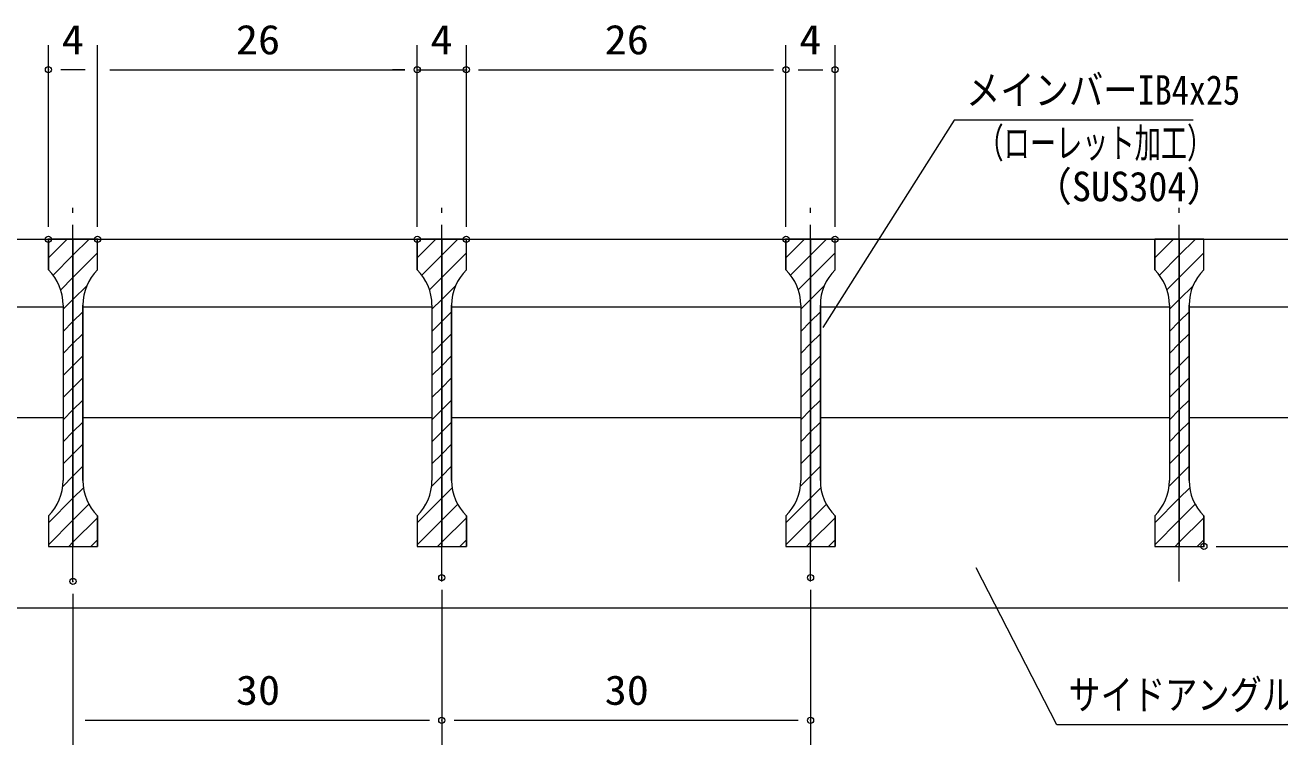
# Model space of a CAD drawing. Units: millimetres, scale not verified, with parts at other scales. Extents: x -1050 to 1050, y -742 to 742.
# Drawn here: x -171 to 339, y -470 to -177 of the extents above; entities that cross this region are included whole.
import ezdxf
from ezdxf.enums import TextEntityAlignment as Align

# ---------------------------------------------------------------- set-up
doc = ezdxf.new("R2010")
doc.units = ezdxf.units.MM
doc.header["$LTSCALE"] = 5
doc.header["$PDMODE"] = 32
doc.header["$PDSIZE"] = 2.5
doc.linetypes.add('CHAIN1', pattern=[8, 5, -1, 1, -1])
for name, color, linetype, lineweight in [('0-1_寸法注釈', 2, 'Continuous', 9), ('0-2_蓋', 5, 'Continuous', 9), ('0-4_DEFPOINTS', 134, 'Continuous', 9), ('0-5_中心線', 6, 'CHAIN1', 9), ('0-8_ハッチング', 4, 'Continuous', 9)]:
    doc.layers.add(name, color=color, linetype=linetype, lineweight=lineweight)
doc.styles.add('ＭＳ ゴシック', font='')
doc.styles.get('ＭＳ ゴシック').set_extended_font_data('MS Gothic')

msp = doc.modelspace()

# ---------------------------------------------------------------- linework, layer by layer
at = {"layer": '0-1_寸法注釈'}
for p, q in [((-161.5, -258.884), (-161.5, -184.975)), ((-141.5, -258.884), (-141.5, -184.975)), ((-141.5, -258.884), (-141.5, -184.975)), ((-11.5, -258.884), (-11.5, -184.975)), ((-11.5, -258.884), (-11.5, -184.975)), ((8.5, -258.884), (8.5, -184.975)), ((8.5, -258.884), (8.5, -184.975)), ((138.5, -258.884), (138.5, -184.975)), ((138.5, -258.884), (138.5, -184.975)), ((158.5, -258.884), (158.5, -184.975)), ((-146.5, -194.975), (-156.5, -194.975)), ((-136.5, -194.975), (-16.5, -194.975)), ((-16.5, -194.975), (-21.5, -194.975)), ((-11.5, -194.975), (8.5, -194.975)), ((13.5, -194.975), (18.5, -194.975)), ((13.5, -194.975), (133.5, -194.975)), ((143.5, -194.975), (153.5, -194.975)), ((313.5, -388.884), (458.665, -388.884)), ((-151.5, -408.111), (-151.5, -469.604)), ((-1.5, -406.585), (-1.5, -469.604)), ((-1.5, -406.585), (-1.5, -469.604)), ((148.5, -406.585), (148.5, -469.604)), ((-146.5, -459.604), (-6.5, -459.604)), ((3.5, -459.604), (143.5, -459.604))]:
    msp.add_line(p, q, dxfattribs=at)
for points in [[(304.186, -215.492), (206.996, -215.492), (153.485, -299.742)], [(393.957, -461.48), (248.631, -461.48), (215.916, -397.524)]]:
    msp.add_lwpolyline(points, dxfattribs=at)
at = {"layer": '0-2_蓋'}
for p, q in [((-401.5, -263.884), (398.5, -263.884)), ((-141.5, -263.884), (-161.5, -263.884)), ((-161.5, -276.384), (-161.5, -263.884)), ((-141.5, -276.384), (-141.5, -263.884)), ((8.5, -263.884), (-11.5, -263.884)), ((-11.5, -276.384), (-11.5, -263.884)), ((8.5, -276.384), (8.5, -263.884)), ((158.5, -263.884), (138.5, -263.884)), ((138.5, -276.384), (138.5, -263.884)), ((158.5, -276.384), (158.5, -263.884)), ((308.5, -263.884), (288.5, -263.884)), ((288.5, -276.384), (288.5, -263.884)), ((308.5, -276.384), (308.5, -263.884)), ((-155.5, -290.666), (-155.5, -362.101)), ((-147.5, -290.666), (-147.5, -362.101)), ((-5.5, -290.666), (-5.5, -362.101)), ((2.5, -290.666), (2.5, -362.101)), ((144.5, -290.666), (144.5, -362.101)), ((152.5, -290.666), (152.5, -362.101)), ((294.5, -290.666), (294.5, -362.101)), ((302.5, -290.666), (302.5, -362.101)), ((-297.5, -291.384), (-155.5, -291.384)), ((-147.5, -291.384), (-5.5, -291.384)), ((2.5, -291.384), (144.5, -291.384)), ((152.5, -291.384), (294.5, -291.384)), ((302.5, -291.384), (398.5, -291.384)), ((-297.5, -336.384), (-155.5, -336.384)), ((-147.5, -336.384), (-5.5, -336.384)), ((2.5, -336.384), (144.5, -336.384)), ((152.5, -336.384), (294.5, -336.384)), ((302.5, -336.384), (402.711, -336.384)), ((-161.5, -376.384), (-161.5, -388.884)), ((-141.5, -376.384), (-141.5, -388.884)), ((-11.5, -376.384), (-11.5, -388.884)), ((8.5, -376.384), (8.5, -388.884)), ((138.5, -376.384), (138.5, -388.884)), ((158.5, -376.384), (158.5, -388.884)), ((288.5, -376.384), (288.5, -388.884)), ((308.5, -376.384), (308.5, -388.884)), ((-161.5, -388.884), (-141.5, -388.884)), ((-11.5, -388.884), (8.5, -388.884)), ((138.5, -388.884), (158.5, -388.884)), ((288.5, -388.884), (308.5, -388.884)), ((-401.5, -413.884), (398.5, -413.884))]:
    msp.add_line(p, q, dxfattribs=at)
for centre, start, end in [((-175.5, -290.666), 0, 45.573), ((-127.5, -290.666), 134.427, 180), ((-25.5, -290.666), 0, 45.573), ((22.5, -290.666), 134.427, 180), ((124.5, -290.666), 0, 45.573), ((172.5, -290.666), 134.427, 180), ((274.5, -290.666), 0, 45.573), ((322.5, -290.666), 134.427, 180), ((-175.5, -362.101), 314.427, 0), ((-127.5, -362.101), 180, 225.573), ((-25.5, -362.101), 314.427, 0), ((22.5, -362.101), 180, 225.573), ((124.5, -362.101), 314.427, 0), ((172.5, -362.101), 180, 225.573), ((274.5, -362.101), 314.427, 0), ((322.5, -362.101), 180, 225.573)]:
    msp.add_arc(centre, 20, start, end, dxfattribs=at)
at = {"layer": '0-4_DEFPOINTS'}
for p in [(-161.5, -194.975), (-11.5, -194.975), (8.5, -194.975), (138.5, -194.975), (158.5, -194.975), (-161.5, -263.884), (-141.5, -263.884), (-11.5, -263.884), (8.5, -263.884), (138.5, -263.884), (158.5, -263.884), (308.5, -388.884), (-151.5, -403.111), (-1.5, -401.585), (148.5, -401.585), (-1.5, -459.604), (148.5, -459.604)]:
    msp.add_point(p, dxfattribs=at)
at = {"layer": '0-5_中心線'}
for p, q in [((-151.5, -403.111), (-151.5, -251.182)), ((-1.5, -403.111), (-1.5, -251.182)), ((148.5, -403.111), (148.5, -251.182)), ((298.5, -403.111), (298.5, -251.182))]:
    msp.add_line(p, q, dxfattribs=at)
at = {"layer": '0-8_ハッチング'}
for p, q in [((-161.5, -263.884), (-161.5, -276.384)), ((-161.5, -271.466), (-153.918, -263.884)), ((-11.5, -263.884), (-11.5, -276.384)), ((-11.5, -271.466), (-3.918, -263.884)), ((138.5, -263.884), (138.5, -276.384)), ((138.5, -271.466), (146.082, -263.884)), ((288.5, -263.884), (288.5, -276.384)), ((288.5, -271.466), (296.082, -263.884)), ((-155.5, -290.666), (-155.5, -362.101)), ((-147.5, -362.101), (-147.5, -290.666)), ((-5.5, -290.666), (-5.5, -362.101)), ((2.5, -362.101), (2.5, -290.666)), ((144.5, -290.666), (144.5, -362.101)), ((152.5, -362.101), (152.5, -290.666)), ((294.5, -290.666), (294.5, -362.101)), ((302.5, -362.101), (302.5, -290.666)), ((-151.5, -297.387), (-147.5, -293.387)), ((-1.5, -297.387), (2.5, -293.387)), ((148.5, -297.387), (152.5, -293.387)), ((298.5, -297.387), (302.5, -293.387)), ((-155.5, -301.387), (-151.5, -297.387)), ((-5.5, -301.387), (-1.5, -297.387)), ((144.5, -301.387), (148.5, -297.387)), ((294.5, -301.387), (298.5, -297.387)), ((-151.5, -306.367), (-147.5, -302.367)), ((-1.5, -306.367), (2.5, -302.367)), ((148.5, -306.367), (152.5, -302.367)), ((298.5, -306.367), (302.5, -302.367)), ((-155.5, -310.367), (-151.5, -306.367)), ((-151.5, -315.347), (-147.5, -311.347)), ((-5.5, -310.367), (-1.5, -306.367)), ((-1.5, -315.347), (2.5, -311.347)), ((144.5, -310.367), (148.5, -306.367)), ((148.5, -315.347), (152.5, -311.347)), ((294.5, -310.367), (298.5, -306.367)), ((298.5, -315.347), (302.5, -311.347)), ((-155.5, -319.347), (-151.5, -315.347)), ((-5.5, -319.347), (-1.5, -315.347)), ((144.5, -319.347), (148.5, -315.347)), ((294.5, -319.347), (298.5, -315.347)), ((-151.5, -324.328), (-147.5, -320.328)), ((-1.5, -324.328), (2.5, -320.328)), ((148.5, -324.328), (152.5, -320.328)), ((298.5, -324.328), (302.5, -320.328)), ((-155.5, -328.328), (-151.5, -324.328)), ((-5.5, -328.328), (-1.5, -324.328)), ((144.5, -328.328), (148.5, -324.328)), ((294.5, -328.328), (298.5, -324.328)), ((-151.5, -333.308), (-147.5, -329.308)), ((-1.5, -333.308), (2.5, -329.308)), ((148.5, -333.308), (152.5, -329.308)), ((298.5, -333.308), (302.5, -329.308)), ((-155.5, -337.308), (-151.5, -333.308)), ((-5.5, -337.308), (-1.5, -333.308)), ((144.5, -337.308), (148.5, -333.308)), ((294.5, -337.308), (298.5, -333.308)), ((-151.5, -342.288), (-147.5, -338.288)), ((-1.5, -342.288), (2.5, -338.288)), ((148.5, -342.288), (152.5, -338.288)), ((298.5, -342.288), (302.5, -338.288)), ((-155.5, -346.288), (-151.5, -342.288)), ((-5.5, -346.288), (-1.5, -342.288)), ((144.5, -346.288), (148.5, -342.288)), ((294.5, -346.288), (298.5, -342.288)), ((-155.5, -355.268), (-151.5, -351.268)), ((-151.5, -351.268), (-147.5, -347.268)), ((-5.5, -355.268), (-1.5, -351.268)), ((-1.5, -351.268), (2.5, -347.268)), ((144.5, -355.268), (148.5, -351.268)), ((148.5, -351.268), (152.5, -347.268)), ((294.5, -355.268), (298.5, -351.268)), ((298.5, -351.268), (302.5, -347.268)), ((-144.214, -388.884), (-141.5, -386.17)), ((5.786, -388.884), (8.5, -386.17)), ((155.786, -388.884), (158.5, -386.17)), ((305.786, -388.884), (308.5, -386.17))]:
    msp.add_line(p, q, dxfattribs=at)
for points in [[(-161.5, -376.384), (-161.5, -388.884), (-151.5, -388.884), (-151.5, -263.884), (-161.5, -263.884)], [(-159.61, -278.556), (-151.5, -270.446), (-144.938, -263.884)], [(-151.5, -263.884), (-151.5, -388.884), (-141.5, -388.884), (-141.5, -376.384)], [(-141.5, -276.384), (-141.5, -263.884), (-151.5, -263.884)], [(-11.5, -376.384), (-11.5, -388.884), (-1.5, -388.884), (-1.5, -263.884), (-11.5, -263.884)], [(-9.61, -278.556), (-1.5, -270.446), (5.062, -263.884)], [(-1.5, -263.884), (-1.5, -388.884), (8.5, -388.884), (8.5, -376.384)], [(8.5, -276.384), (8.5, -263.884), (-1.5, -263.884)], [(138.5, -376.384), (138.5, -388.884), (148.5, -388.884), (148.5, -263.884), (138.5, -263.884)], [(140.39, -278.556), (148.5, -270.446), (155.062, -263.884)], [(148.5, -263.884), (148.5, -388.884), (158.5, -388.884), (158.5, -376.384)], [(158.5, -276.384), (158.5, -263.884), (148.5, -263.884)], [(288.5, -376.384), (288.5, -388.884), (298.5, -388.884), (298.5, -263.884), (288.5, -263.884)], [(290.39, -278.556), (298.5, -270.446), (305.062, -263.884)], [(298.5, -263.884), (298.5, -388.884), (308.5, -388.884), (308.5, -376.384)], [(308.5, -276.384), (308.5, -263.884), (298.5, -263.884)], [(-156.5, -284.426), (-151.5, -279.426), (-141.5, -269.426)], [(-6.5, -284.426), (-1.5, -279.426), (8.5, -269.426)], [(143.5, -284.426), (148.5, -279.426), (158.5, -269.426)], [(293.5, -284.426), (298.5, -279.426), (308.5, -269.426)], [(-155.5, -292.407), (-151.5, -288.407), (-145.767, -282.673)], [(-5.5, -292.407), (-1.5, -288.407), (4.233, -282.673)], [(144.5, -292.407), (148.5, -288.407), (154.233, -282.673)], [(294.5, -292.407), (298.5, -288.407), (304.233, -282.673)], [(-155.686, -364.435), (-151.5, -360.249), (-147.5, -356.249)], [(-5.686, -364.435), (-1.5, -360.249), (2.5, -356.249)], [(144.314, -364.435), (148.5, -360.249), (152.5, -356.249)], [(294.314, -364.435), (298.5, -360.249), (302.5, -356.249)], [(-161.5, -379.229), (-151.5, -369.229), (-147.269, -364.998)], [(-11.5, -379.229), (-1.5, -369.229), (2.731, -364.998)], [(138.5, -379.229), (148.5, -369.229), (152.731, -364.998)], [(288.5, -379.229), (298.5, -369.229), (302.731, -364.998)], [(-161.5, -388.209), (-151.5, -378.209), (-145.002, -371.711)], [(-11.5, -388.209), (-1.5, -378.209), (4.998, -371.711)], [(138.5, -388.209), (148.5, -378.209), (154.998, -371.711)], [(288.5, -388.209), (298.5, -378.209), (304.998, -371.711)], [(-153.194, -388.884), (-151.5, -387.189), (-141.5, -377.189)], [(-3.194, -388.884), (-1.5, -387.189), (8.5, -377.189)], [(146.806, -388.884), (148.5, -387.189), (158.5, -377.189)], [(296.806, -388.884), (298.5, -387.189), (308.5, -377.189)]]:
    msp.add_lwpolyline(points, dxfattribs=at)
for centre, start, end in [((-175.5, -290.666), 0, 45.573), ((-127.5, -290.666), 134.427, 180), ((-25.5, -290.666), 0, 45.573), ((22.5, -290.666), 134.427, 180), ((124.5, -290.666), 0, 45.573), ((172.5, -290.666), 134.427, 180), ((274.5, -290.666), 0, 45.573), ((322.5, -290.666), 134.427, 180), ((-175.5, -362.101), 314.427, 0), ((-127.5, -362.101), 180, 225.573), ((-25.5, -362.101), 314.427, 0), ((22.5, -362.101), 180, 225.573), ((124.5, -362.101), 314.427, 0), ((172.5, -362.101), 180, 225.573), ((274.5, -362.101), 314.427, 0), ((322.5, -362.101), 180, 225.573)]:
    msp.add_arc(centre, 20, start, end, dxfattribs=at)

# ---------------------------------------------------------------- texts
at = {"layer": '0-1_寸法注釈', "color": 7, "style": 'ＭＳ ゴシック'}
for s, height, width, p in [('4', 12.02, 1.1, (-156.085, -192.288)), ('26', 12.02, 1.1, (-85.233, -192.288)), ('4', 12.02, 1.1, (-6.085, -192.288)), ('26', 12.02, 1.1, (64.767, -192.288)), ('4', 12.02, 1.1, (143.915, -192.288)), ('メインバーIB4x25', 12.03, 0.85, (211.773, -212.805)), ('（ローレット加工）', 12.02, 0.65, (216.407, -234.36)), ('（SUS304）', 12.02, 0.95, (239.254, -252.025)), ('30', 12.02, 1.1, (-85.233, -456.917)), ('30', 12.02, 1.1, (64.767, -456.917)), ('サイドアングル\u3000L30x30x3', 12.02, 0.8, (253.408, -458.793))]:
    msp.add_text(s, height=height, dxfattribs=dict(at, width=width)).set_placement(p, align=Align.BOTTOM_LEFT)

doc.saveas('drawing.dxf')
